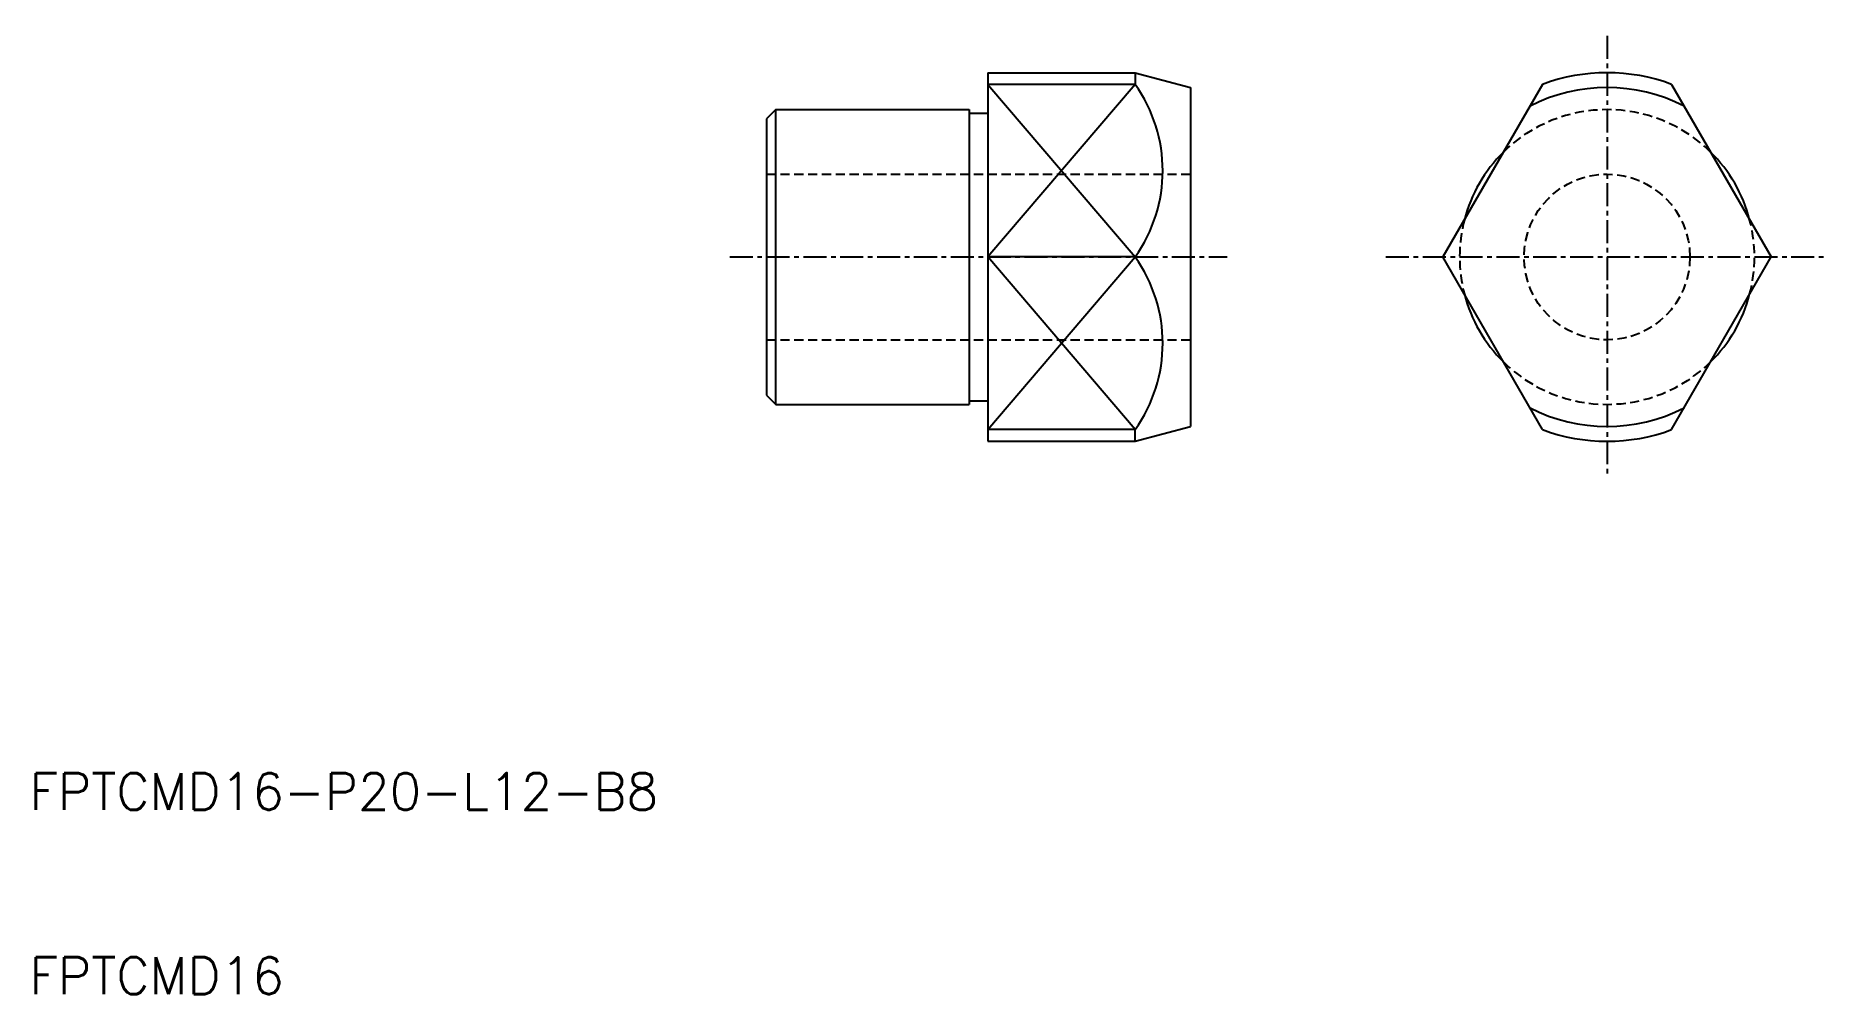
# Model space of a CAD drawing. Extents: x 10.3 to 107.6, y 10 to 62.
import ezdxf

# ---------------------------------------------------------------- set-up
doc = ezdxf.new("R2010")
doc.units = 0
doc.linetypes.add('CENTER', pattern=[2, 1.25, -0.25, 0.25, -0.25])
doc.linetypes.add('DASHED', pattern=[0.75, 0.5, -0.25])
doc.layers.get('0').update_dxf_attribs({"linetype": 'CONTINUOUS'})
doc.layers.add('CENTER', color=1, linetype='CENTER')
doc.styles.get("Standard").update_dxf_attribs({"font": 'txt.shx'})

msp = doc.modelspace()

# ---------------------------------------------------------------- linework, layer by layer
at = {"color": 7, "linetype": 'CONTINUOUS'}
for p, q in [((62, 60), (70, 60)), ((62, 60), (62, 40)), ((70, 59.367), (62, 59.367)), ((70, 60), (70, 59.367)), ((70, 60), (73, 59.196)), ((92.112, 59.367), (86.704, 50)), ((99.112, 59.367), (104.52, 50)), ((73, 59.196), (73, 40.804)), ((50.5, 58), (50, 57.5)), ((50, 57.5), (50, 42.5)), ((50.5, 58), (61, 58)), ((50.5, 42), (50.5, 58)), ((61, 58), (61, 42)), ((61, 57.8), (62, 57.8)), ((70, 50), (62, 50)), ((92.112, 40.633), (86.704, 50)), ((99.112, 40.633), (104.52, 50)), ((50, 42.5), (50.5, 42)), ((50.5, 42), (61, 42)), ((61, 42.2), (62, 42.2)), ((70, 40.633), (62, 40.633)), ((62, 40), (70, 40)), ((70, 40), (73, 40.804)), ((70, 40), (70, 40.633))]:
    msp.add_line(p, q, dxfattribs=at)
at = {"color": 3, "linetype": 'CONTINUOUS'}
for p, q in [((70, 59.367), (62, 50)), ((62, 59.367), (70, 50)), ((70, 40.633), (62, 50)), ((62, 40.633), (70, 50))]:
    msp.add_line(p, q, dxfattribs=at)
at = {"color": 3, "linetype": 'DASHED'}
for p, q in [((50, 54.5), (73, 54.5)), ((50, 45.5), (73, 45.5))]:
    msp.add_line(p, q, dxfattribs=at)
msp.add_circle((95.612, 50), 4.5, dxfattribs=at)
at = {"color": 7, "linetype": 'CONTINUOUS'}
for centre, radius, start, end in [((63.438, 54.684), 8.062, 324.48402, 35.51598), ((95.612, 50), 10, 69.51268, 110.48732), ((95.612, 50), 9.196, 62.97374, 117.02626), ((95.612, 50), 8, 134.65604, 165.34396), ((95.612, 50), 8, 14.65604, 45.34396), ((63.438, 45.316), 8.062, 324.48402, 35.51598), ((95.612, 50), 8, 194.65604, 225.34396), ((95.612, 50), 8, 314.65604, 345.34396), ((95.612, 50), 9.196, 242.97374, 297.02626), ((95.612, 50), 10, 249.51268, 290.48732)]:
    msp.add_arc(centre, radius, start, end, dxfattribs=at)
at = {"color": 3, "linetype": 'DASHED'}
for start, end in [(45.34396, 134.65604), (165.34396, 194.65604), (345.34396, 14.65604), (225.34396, 314.65604)]:
    msp.add_arc((95.612, 50), 8, start, end, dxfattribs=at)
at = {"layer": 'CENTER', "color": 1, "linetype": 'CENTER'}
for p, q in [((95.612, 62), (95.612, 38)), ((48, 50), (75, 50)), ((83.612, 50), (107.612, 50))]:
    msp.add_line(p, q, dxfattribs=at)

# ---------------------------------------------------------------- texts
at = {"color": 7, "linetype": 'CONTINUOUS'}
for s, p in [('FPTCMD16-P20-L12-B8', (10, 20)), ('FPTCMD16', (10, 10))]:
    msp.add_text(s, height=2, dxfattribs=at).set_placement(p)

doc.saveas('drawing.dxf')
